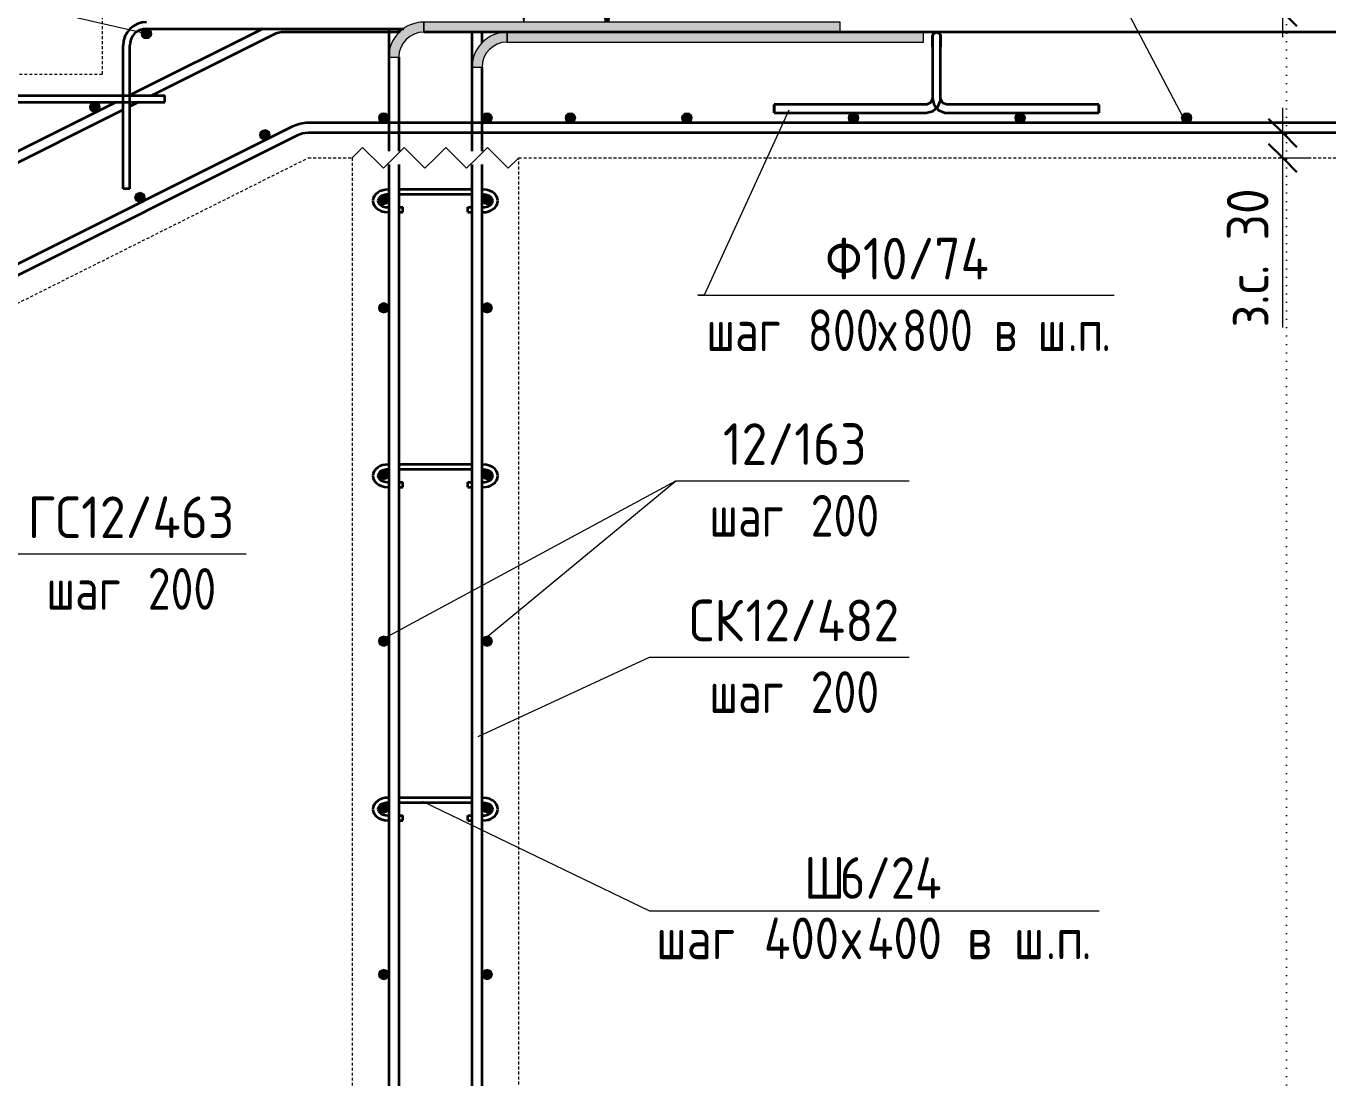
# Model space of a CAD drawing. Header units: millimetres. Extents: x 29094 to 49369, y -2577 to 78616.
# Drawn here: x 38306 to 39869, y -1374 to -112 of the extents above; entities that cross this region are included whole.
import ezdxf

# ---------------------------------------------------------------- set-up
doc = ezdxf.new("R2010")
doc.units = ezdxf.units.MM
doc.linetypes.add('01 Штриховая _4 мм_', pattern=[6, 3.5, -2.5])
doc.linetypes.add('04 Пунктир 10мм', pattern=[10, 0, -10])
for name, color, linetype, lineweight in [('AA_Dim', 7, 'Continuous', 9), ('AA_Dim-20', 7, 'Continuous', 9), ('AA_Oformlenie', 7, 'Continuous', 9), ('AA_Razrez', 7, 'Continuous', 9), ('AA_Vinoska', 7, 'Continuous', 9), ('KR_Armatura', 7, 'Continuous', 20), ('KR_Armatura_Tonkie', 7, 'Continuous', 20)]:
    doc.layers.add(name, color=color, linetype=linetype, lineweight=lineweight)
for name, color, linetype, lineweight, true_color in [('AF_Perekritie', 7, 'Continuous', 60, 0x006a35), ('AF_Perekritie_Опалубка', 7, 'Continuous', 60, 0x006a35), ('AF_Stena_Опалубка', 7, 'Continuous', 20, 0x0063c6)]:
    doc.layers.add(name, color=color, linetype=linetype, lineweight=lineweight, true_color=true_color)
doc.styles.add('ISOCPEUR_2', font='isocpeur.TTF', dxfattribs={"width": 0.9, "height": 50})
doc.styles.add('ISOCPEUR_3', font='isocpeur.TTF', dxfattribs={"width": 0.8, "height": 50})
doc.styles.add('ISOCPEUR_4', font='isocpeur.TTF', dxfattribs={"width": 0.85, "height": 50})
doc.dimstyles.new('00_Точн_3_знака__прозр__1', dxfattribs={"dimscale": 304.8, "dimtxt": 50.137748, "dimasz": 0.111549, "dimexe": 0.098425, "dimexo": 0.065617, "dimgap": 0.006562, "dimtad": 1, "dimdec": 3, "dimrnd": 0.001, "dimdsep": 46, "dimtxsty": 'ISOCPEUR_2', "dimblk1": 'OBLIQUE', "dimblk2": 'OBLIQUE', "dimsah": 1, "dimcen": 0.09, "dimdle": 0.098425, "dimazin": 0, "dimtfac": 1, "dimtdec": 4, "dimtix": 1, "dimtmove": 1, "dimatfit": 3, "dimfxl": 1, "dimtvp": 1, "dimtolj": 1, "dimtzin": 0, "dimlwd": 18, "dimlwe": 18, "dimarcsym": 2})

# ---------------------------------------------------------------- blocks, each defined once
blk = doc.blocks.new('Ktcnybwf - Лестница-3686718-А-А Арм')
at = {"layer": 'AF_Perekritie', "linetype": '01 Штриховая _4 мм_', "lineweight": 20}
for p, q in [((-32180.1, -70), (-32180.1, -170)), ((-32180.1, -170), (-32480.1, -170)), ((-34080.1, -1343.6), (-31932.8, -270)), ((-31932.8, -270), (-31880.1, -270))]:
    blk.add_line(p, q, dxfattribs=at)
blk = doc.blocks.new('261_Лягушка _НесАрм_РабПлоск_ - 10 А240-V1-А-А Арм')
at = {"layer": 'KR_Armatura_Tonkie', "lineweight": 35}
for p, q in [((-31183.4, -136.5), (-31183.4, -198.5)), ((-31183.4, -136.5), (-31183.4, -198.5)), ((-31173.4, -198.5), (-31173.4, -136.5)), ((-31173.4, -198.5), (-31173.4, -136.5)), ((-31190.9, -206), (-31373.4, -206)), ((-31373.4, -206), (-31373.4, -216)), ((-31373.4, -216), (-31373.4, -206)), ((-31373.4, -216), (-31190.9, -216)), ((-30983.4, -206), (-31165.9, -206)), ((-31165.9, -216), (-30983.4, -216)), ((-30983.4, -216), (-30983.4, -206)), ((-30983.4, -206), (-30983.4, -216))]:
    blk.add_line(p, q, dxfattribs=at)
at = {"layer": 'KR_Armatura_Tonkie', "lineweight": 35, "flags": 128}
for points in [[(-31183.4, -124), (-31181.5, -120.1), (-31177.3, -119.1), (-31173.9, -121.7), (-31173.4, -124)], [(-31183.4, -124), (-31183.4, -125.9), (-31183.4, -131.1), (-31183.4, -136.5)], [(-31183.4, -136.5), (-31183.4, -129.8), (-31183.4, -125.2), (-31183.4, -124)], [(-31173.4, -136.5), (-31173.4, -129.8), (-31173.4, -125.2), (-31173.4, -124)], [(-31173.4, -124), (-31173.4, -125.9), (-31173.4, -131.1), (-31173.4, -136.5)], [(-31190.9, -216), (-31182.9, -214.1), (-31176.6, -208.7), (-31173.6, -201), (-31173.4, -198.5)], [(-31183.4, -198.5), (-31185.3, -203.5), (-31190, -205.9), (-31190.9, -206)], [(-31183.4, -198.5), (-31181.4, -206.5), (-31176, -212.7), (-31168.4, -215.8), (-31165.9, -216)], [(-31165.9, -206), (-31170.8, -204.1), (-31173.3, -199.4), (-31173.4, -198.5)]]:
    blk.add_lwpolyline(points, dxfattribs=at)
blk = doc.blocks.new('079_Обозначение загиба стержня _ЭлУзла_ - Сплошные линии-3774983-А-А Арм')
at = {"layer": 'AA_Oformlenie'}
for points in [[(-31571.9, -107), (-31568.8, -89), (-31579.4, -89), (-31576.2, -107)], [(-31724.1, -161), (-31723, -153.2), (-31720, -146), (-31715.3, -139.8), (-31709.1, -135), (-31701.8, -132), (-31694.1, -131), (-31694.1, -119), (-31704.9, -120.4), (-31715.1, -124.6), (-31723.8, -131.3), (-31730.4, -140), (-31734.6, -150.1), (-31736.1, -161)], [(-31694.1, -131), (-31194.1, -131), (-31194.1, -119), (-31694.1, -119)]]:
    blk.add_hatch(color=256, dxfattribs=at).paths.add_polyline_path(points)
for p, q in [((-31568.8, -89), (-31579.4, -89)), ((-31579.4, -89), (-31576.2, -107)), ((-31571.9, -107), (-31568.8, -89)), ((-31694.1, -131), (-31694.1, -119)), ((-31194.1, -119), (-31694.1, -119)), ((-31194.1, -119), (-31694.1, -119)), ((-31694.1, -119), (-31694.1, -131)), ((-31194.1, -131), (-31194.1, -119)), ((-31194.1, -131), (-31194.1, -119)), ((-31694.1, -131), (-31194.1, -131)), ((-31694.1, -131), (-31194.1, -131)), ((-31736.1, -161), (-31724.1, -161))]:
    blk.add_line(p, q, dxfattribs=at)
for centre, radius, start, end in [((-31724.1, -89), 150, 0.0049, 90), ((-31694.1, -161), 42, 90, 180), ((-31694.1, -161), 42, 90, 180), ((-31694.1, -161), 30, 90, 180), ((-31694.1, -161), 30, 90, 180)]:
    blk.add_arc(centre, radius, start, end, dxfattribs=at)
blk = doc.blocks.new('079_Обозначение загиба стержня _ЭлУзла_ - Сплошные линии-3773018-А-А Арм')
at = {"layer": 'AA_Oformlenie'}
for points in [[(-31674.1, -107), (-31668.8, -77), (-31679.4, -77)], [(-31824.1, -149), (-31823, -141.2), (-31820, -134), (-31815.3, -127.8), (-31809.1, -123), (-31801.8, -120), (-31794.1, -119), (-31794.1, -107), (-31804.9, -108.4), (-31815.1, -112.6), (-31823.8, -119.3), (-31830.4, -128), (-31834.6, -138.1), (-31836.1, -149)], [(-31794.1, -119), (-31294.1, -119), (-31294.1, -107), (-31794.1, -107)]]:
    blk.add_hatch(color=256, dxfattribs=at).paths.add_polyline_path(points)
for p, q in [((-31668.8, -77), (-31679.4, -77)), ((-31679.4, -77), (-31674.1, -107)), ((-31674.1, -107), (-31668.8, -77)), ((-31794.1, -119), (-31794.1, -107)), ((-31294.1, -107), (-31794.1, -107)), ((-31294.1, -107), (-31794.1, -107)), ((-31794.1, -107), (-31794.1, -119)), ((-31294.1, -119), (-31294.1, -107)), ((-31294.1, -119), (-31294.1, -107)), ((-31794.1, -119), (-31294.1, -119)), ((-31794.1, -119), (-31294.1, -119)), ((-31836.1, -149), (-31824.1, -149))]:
    blk.add_line(p, q, dxfattribs=at)
for centre, radius, start, end in [((-31824.1, -77), 150, 0.0049, 90), ((-31794.1, -149), 42, 90, 180), ((-31794.1, -149), 42, 90, 180), ((-31794.1, -149), 30, 90, 180), ((-31794.1, -149), 30, 90, 180)]:
    blk.add_arc(centre, radius, start, end, dxfattribs=at)
blk = doc.blocks.new('Последовательность узлов - 3мм масшт20 маскировка-904226-А-А Арм')
at = {"layer": 'AA_Oformlenie'}
for p, q in [((-31880.1, -270), (-31867.6, -257.5)), ((-31842.6, -282.5), (-31867.6, -257.5)), ((-31830.1, -270), (-31817.6, -257.5)), ((-31792.6, -282.5), (-31817.6, -257.5)), ((-31780.1, -270), (-31767.6, -257.5)), ((-31742.6, -282.5), (-31767.6, -257.5)), ((-31730.1, -270), (-31717.6, -257.5)), ((-31692.6, -282.5), (-31717.6, -257.5)), ((-31830.1, -270), (-31842.6, -282.5)), ((-31780.1, -270), (-31792.6, -282.5)), ((-31730.1, -270), (-31742.6, -282.5)), ((-31680.1, -270), (-31692.6, -282.5))]:
    blk.add_line(p, q, dxfattribs=at)
blk = doc.blocks.new('DIMBLOCK56-А-А Арм')
at = {"layer": 'AA_Dim-20', "color": 30, "lineweight": 18, "true_color": 0xff8000, "transparency": 16777216}
for p, q in [((39815.2, -300), (39815.2, -210)), ((39798.8, -240), (39845.2, -240)), ((39815.2, -240), (39798.8, -240)), ((39815.2, -283.1), (39815.2, -255)), ((39811.2, -270), (39845.2, -270)), ((39815.2, -270), (39811.2, -270)), ((39815.2, -473.4), (39815.2, -283.1))]:
    blk.add_line(p, q, dxfattribs=at)
at = {"layer": 'AA_Dim-20', "color": 30, "lineweight": 30, "true_color": 0xff8000, "transparency": 16777216}
for p, q in [((39815.2, -240), (39798.2, -223)), ((39815.2, -240), (39832.2, -257)), ((39815.2, -270), (39798.2, -253)), ((39815.2, -270), (39832.2, -287))]:
    blk.add_line(p, q, dxfattribs=at)
at = {"layer": 'AA_Dim-20', "color": 0, "lineweight": 18, "transparency": 16777216, "insert": (39748.1, -473.4), "char_height": 50, "width": 204.335, "attachment_point": 1, "rotation": 90, "line_spacing_factor": 1.135194, "style": 'ISOCPEUR_2'}
blk.add_mtext('з.с. 30', dxfattribs=at)
blk = doc.blocks.new('_Oblique')
at = {"color": 0, "linetype": 'ByBlock', "lineweight": -2}
blk.add_line((-0.5, -0.5), (0.5, 0.5), dxfattribs=at)
blk = doc.blocks.new('DIMBLOCK57-А-А Арм')
at = {"layer": 'AA_Dim-20', "color": 30, "lineweight": 18, "true_color": 0xff8000, "transparency": 16777216}
for p, q in [((39815.2, 139.3), (39815.2, -51)), ((39815.2, -125), (39815.2, -40)), ((39815.2, -51), (39815.2, -82.5)), ((39811.2, -70), (39845.2, -70)), ((39815.2, -70), (39811.2, -70)), ((39873.8, -95), (39785.2, -95)), ((39815.2, -95), (39873.8, -95))]:
    blk.add_line(p, q, dxfattribs=at)
at = {"layer": 'AA_Dim-20', "color": 30, "lineweight": 30, "true_color": 0xff8000, "transparency": 16777216}
for p, q in [((39815.2, -70), (39798.2, -53)), ((39815.2, -95), (39798.2, -78)), ((39815.2, -70), (39832.2, -87)), ((39815.2, -95), (39832.2, -112))]:
    blk.add_line(p, q, dxfattribs=at)
at = {"layer": 'AA_Dim-20', "color": 0, "lineweight": 18, "transparency": 16777216, "insert": (39748.1, -31), "char_height": 50, "width": 204.335, "attachment_point": 1, "rotation": 90, "line_spacing_factor": 1.135194, "style": 'ISOCPEUR_2'}
blk.add_mtext('з.с. 25', dxfattribs=at)
blk = doc.blocks.new('042_М_Арматуры - Диам длина поз _ Шаг-2260295-А-А Арм')
at = {"layer": 'AA_Vinoska'}
blk.add_line((-30475.6, -895.6), (-30195.6, -895.6), dxfattribs=at)
blk = doc.blocks.new('044_М_Универсальная с полкой - Марка_Комментарий полка 27-3828024-А-А Арм')
at = {"layer": 'AA_Vinoska'}
blk.add_line((-31523, -1173.8), (-30983, -1173.8), dxfattribs=at)
blk = doc.blocks.new('042_М_Арматуры - Диам длина поз _ Комментарий полка 25-3827468-А-А Арм')
at = {"layer": 'AA_Vinoska'}
blk.add_line((-31465.1, -434.9), (-30965.1, -434.9), dxfattribs=at)

msp = doc.modelspace()

# ---------------------------------------------------------------- hatches: boundary and pattern name
at = {"layer": 'KR_Armatura'}
h = msp.add_hatch(color=256, dxfattribs=at)
edge = h.paths.add_edge_path()
edge.add_arc((38450.7746, -121), 6, 0, 360)
for points in [[(38447.7746, -126.1962), (38453.7746, -126.1962), (38456.7746, -121), (38453.7746, -115.8038), (38447.7746, -115.8038), (38444.7746, -121)], [(38388.5143, -215.0987), (38393.8808, -212.4154), (38394.2403, -206.4262), (38389.2332, -203.1203), (38383.8667, -205.8035), (38383.5072, -211.7928)], [(38732.7746, -227.1962), (38738.7746, -227.1962), (38741.7746, -222), (38738.7746, -216.8038), (38732.7746, -216.8038), (38729.7746, -222)], [(38856.7746, -227.1962), (38862.7746, -227.1962), (38865.7746, -222), (38862.7746, -216.8038), (38856.7746, -216.8038), (38853.7746, -222)], [(38956.7746, -227.1962), (38962.7746, -227.1962), (38965.7746, -222), (38962.7746, -216.8038), (38956.7746, -216.8038), (38953.7746, -222)], [(39096.7746, -227.1962), (39102.7746, -227.1962), (39105.7746, -222), (39102.7746, -216.8038), (39096.7746, -216.8038), (39093.7746, -222)], [(39296.7746, -227.1962), (39302.7746, -227.1962), (39305.7746, -222), (39302.7746, -216.8038), (39296.7746, -216.8038), (39293.7746, -222)], [(39496.7746, -227.1962), (39502.7746, -227.1962), (39505.7746, -222), (39502.7746, -216.8038), (39496.7746, -216.8038), (39493.7746, -222)], [(39696.7746, -227.1962), (39702.7746, -227.1962), (39705.7746, -222), (39702.7746, -216.8038), (39696.7746, -216.8038), (39693.7746, -222)], [(38592.6221, -248.3264), (38597.9886, -245.6431), (38598.3481, -239.6539), (38593.3411, -236.348), (38587.9745, -239.0313), (38587.615, -245.0205)], [(38442.6266, -323.3241), (38447.9932, -320.6409), (38448.3527, -314.6516), (38443.3456, -311.3457), (38437.979, -314.029), (38437.6196, -320.0182)], [(38735.7746, -326), (38740.9708, -323), (38740.9708, -317), (38735.7746, -314), (38730.5785, -317), (38730.5785, -323), (38731.8198, -323.7167)], [(38859.7746, -326), (38864.9708, -323), (38864.9708, -317), (38859.7746, -314), (38854.5785, -317), (38854.5785, -323), (38855.8198, -323.7167)], [(38735.7746, -456), (38740.9708, -453), (38740.9708, -447), (38735.7746, -444), (38730.5785, -447), (38730.5785, -453)], [(38859.7746, -456), (38864.9708, -453), (38864.9708, -447), (38859.7746, -444), (38854.5785, -447), (38854.5785, -453)], [(38735.7746, -656), (38740.9708, -653), (38740.9708, -647), (38735.7746, -644), (38730.5785, -647), (38730.5785, -653)], [(38859.7746, -656), (38864.9708, -653), (38864.9708, -647), (38859.7746, -644), (38854.5785, -647), (38854.5785, -653)], [(38735.7746, -856), (38740.9708, -853), (38740.9708, -847), (38735.7746, -844), (38730.5785, -847), (38730.5785, -853)], [(38859.7746, -856), (38864.9708, -853), (38864.9708, -847), (38859.7746, -844), (38854.5785, -847), (38854.5785, -853)], [(38735.7746, -1056), (38740.9708, -1053), (38740.9708, -1047), (38735.7746, -1044), (38730.5785, -1047), (38730.5785, -1053)], [(38859.7746, -1056), (38864.9708, -1053), (38864.9708, -1047), (38859.7746, -1044), (38854.5785, -1047), (38854.5785, -1053)], [(38735.7746, -1256), (38740.9708, -1253), (38740.9708, -1247), (38735.7746, -1244), (38730.5785, -1247), (38730.5785, -1253)], [(38859.7746, -1256), (38864.9708, -1253), (38864.9708, -1247), (38859.7746, -1244), (38854.5785, -1247), (38854.5785, -1253)]]:
    msp.add_hatch(color=256, dxfattribs=at).paths.add_polyline_path(points)
h = msp.add_hatch(color=256, dxfattribs=at)
edge = h.paths.add_edge_path()
edge.add_arc((38388.8737, -209.1095), 6, 0, 360)
h = msp.add_hatch(color=256, dxfattribs=at)
edge = h.paths.add_edge_path()
edge.add_arc((38735.7746, -222), 6, 0, 360)
h = msp.add_hatch(color=256, dxfattribs=at)
edge = h.paths.add_edge_path()
edge.add_arc((38859.7746, -222), 6, 0, 360)
h = msp.add_hatch(color=256, dxfattribs=at)
edge = h.paths.add_edge_path()
edge.add_arc((38959.7746, -222), 6, 0, 360)
h = msp.add_hatch(color=256, dxfattribs=at)
edge = h.paths.add_edge_path()
edge.add_arc((39099.7746, -222), 6, 0, 360)
h = msp.add_hatch(color=256, dxfattribs=at)
edge = h.paths.add_edge_path()
edge.add_arc((39299.7746, -222), 6, 0, 360)
h = msp.add_hatch(color=256, dxfattribs=at)
edge = h.paths.add_edge_path()
edge.add_arc((39499.7746, -222), 6, 0, 360)
h = msp.add_hatch(color=256, dxfattribs=at)
edge = h.paths.add_edge_path()
edge.add_arc((39699.7746, -222), 6, 0, 360)
h = msp.add_hatch(color=256, dxfattribs=at)
edge = h.paths.add_edge_path()
edge.add_arc((38592.9816, -242.3372), 6, 0, 360)
h = msp.add_hatch(color=256, dxfattribs=at)
edge = h.paths.add_edge_path()
edge.add_arc((38442.9861, -317.3349), 6, 0, 360)
h = msp.add_hatch(color=256, dxfattribs=at)
edge = h.paths.add_edge_path()
edge.add_arc((38735.7746, -320), 6, 0, 360)
h = msp.add_hatch(color=256, dxfattribs=at)
edge = h.paths.add_edge_path()
edge.add_arc((38859.7746, -320), 6, 0, 360)
h = msp.add_hatch(color=256, dxfattribs=at)
edge = h.paths.add_edge_path()
edge.add_arc((38735.7746, -450), 6, 0, 360)
h = msp.add_hatch(color=256, dxfattribs=at)
edge = h.paths.add_edge_path()
edge.add_arc((38859.7746, -450), 6, 0, 360)
h = msp.add_hatch(color=256, dxfattribs=at)
edge = h.paths.add_edge_path()
edge.add_arc((38735.7746, -650), 6, 0, 360)
h = msp.add_hatch(color=256, dxfattribs=at)
edge = h.paths.add_edge_path()
edge.add_arc((38859.7746, -650), 6, 0, 360)
h = msp.add_hatch(color=256, dxfattribs=at)
edge = h.paths.add_edge_path()
edge.add_arc((38735.7746, -850), 6, 0, 360)
h = msp.add_hatch(color=256, dxfattribs=at)
edge = h.paths.add_edge_path()
edge.add_arc((38859.7746, -850), 6, 0, 360)
h = msp.add_hatch(color=256, dxfattribs=at)
edge = h.paths.add_edge_path()
edge.add_arc((38735.7746, -1050), 6, 0, 360)
h = msp.add_hatch(color=256, dxfattribs=at)
edge = h.paths.add_edge_path()
edge.add_arc((38859.7746, -1050), 6, 0, 360)
h = msp.add_hatch(color=256, dxfattribs=at)
edge = h.paths.add_edge_path()
edge.add_arc((38735.7746, -1250), 6, 0, 360)
h = msp.add_hatch(color=256, dxfattribs=at)
edge = h.paths.add_edge_path()
edge.add_arc((38859.7746, -1250), 6, 0, 360)

# ---------------------------------------------------------------- linework, layer by layer
at = {"layer": 'AA_Razrez', "color": 7, "linetype": '04 Пунктир 10мм', "true_color": 0xffffff}
msp.add_line((39819.5447, 627.2579), (39819.5447, -2441.601), dxfattribs=at)
at = {"layer": 'AA_Vinoska'}
for p, q in [((39696.1597, -222), (39414.9641, 311.9214)), ((38450.7746, -121), (37922.7631, 0.8077)), ((39222.1934, -212.7552), (39120.6219, -434.8876)), ((39120.6219, -434.8876), (39112.7566, -434.8876)), ((38735.7746, -846.8066), (39086.64, -657.5186)), ((38860.5693, -844.0609), (39086.64, -657.5186)), ((38849.2851, -964.6386), (39054.8642, -869.1697)), ((39054.8642, -869.1697), (39086.64, -869.1697)), ((38781.7632, -1042.0439), (39054.8642, -1173.8032))]:
    msp.add_line(p, q, dxfattribs=at)
at = {"layer": 'AF_Perekritie_Опалубка', "linetype": '01 Штриховая _4 мм_', "lineweight": 20}
msp.add_line((38897.7746, -270), (40637.7746, -270), dxfattribs=at)
at = {"layer": 'AF_Stena_Опалубка', "linetype": '01 Штриховая _4 мм_'}
for p, q in [((38697.7746, -270), (38697.7746, -1700)), ((38897.7746, -1700), (38897.7746, -270))]:
    msp.add_line(p, q, dxfattribs=at)
at = {"layer": 'KR_Armatura'}
for p, q in [((38447.7746, -115.8038), (38444.7746, -121)), ((38444.7746, -121), (38447.7746, -126.1962)), ((38453.7746, -115.8038), (38447.7746, -115.8038)), ((38456.7746, -121), (38453.7746, -115.8038)), ((38453.7746, -126.1962), (38456.7746, -121)), ((38447.7746, -126.1962), (38453.7746, -126.1962)), ((38389.2332, -203.1203), (38383.8667, -205.8035)), ((38394.2403, -206.4262), (38389.2332, -203.1203)), ((38383.8667, -205.8035), (38383.5072, -211.7928)), ((38383.5072, -211.7928), (38388.5143, -215.0987)), ((38388.5143, -215.0987), (38393.8808, -212.4154)), ((38393.8808, -212.4154), (38394.2403, -206.4262)), ((38732.7746, -216.8038), (38729.7746, -222)), ((38738.7746, -216.8038), (38732.7746, -216.8038)), ((38741.7746, -222), (38738.7746, -216.8038)), ((38856.7746, -216.8038), (38853.7746, -222)), ((38862.7746, -216.8038), (38856.7746, -216.8038)), ((38865.7746, -222), (38862.7746, -216.8038)), ((38956.7746, -216.8038), (38953.7746, -222)), ((38962.7746, -216.8038), (38956.7746, -216.8038)), ((38965.7746, -222), (38962.7746, -216.8038)), ((39096.7746, -216.8038), (39093.7746, -222)), ((39102.7746, -216.8038), (39096.7746, -216.8038)), ((39105.7746, -222), (39102.7746, -216.8038)), ((39296.7746, -216.8038), (39293.7746, -222)), ((39302.7746, -216.8038), (39296.7746, -216.8038)), ((39305.7746, -222), (39302.7746, -216.8038)), ((39496.7746, -216.8038), (39493.7746, -222)), ((39502.7746, -216.8038), (39496.7746, -216.8038)), ((39505.7746, -222), (39502.7746, -216.8038)), ((39696.7746, -216.8038), (39693.7746, -222)), ((39702.7746, -216.8038), (39696.7746, -216.8038)), ((39705.7746, -222), (39702.7746, -216.8038)), ((38729.7746, -222), (38732.7746, -227.1962)), ((38732.7746, -227.1962), (38738.7746, -227.1962)), ((38738.7746, -227.1962), (38741.7746, -222)), ((38853.7746, -222), (38856.7746, -227.1962)), ((38856.7746, -227.1962), (38862.7746, -227.1962)), ((38862.7746, -227.1962), (38865.7746, -222)), ((38953.7746, -222), (38956.7746, -227.1962)), ((38956.7746, -227.1962), (38962.7746, -227.1962)), ((38962.7746, -227.1962), (38965.7746, -222)), ((39093.7746, -222), (39096.7746, -227.1962)), ((39096.7746, -227.1962), (39102.7746, -227.1962)), ((39102.7746, -227.1962), (39105.7746, -222)), ((39293.7746, -222), (39296.7746, -227.1962)), ((39296.7746, -227.1962), (39302.7746, -227.1962)), ((39302.7746, -227.1962), (39305.7746, -222)), ((39493.7746, -222), (39496.7746, -227.1962)), ((39496.7746, -227.1962), (39502.7746, -227.1962)), ((39502.7746, -227.1962), (39505.7746, -222)), ((39693.7746, -222), (39696.7746, -227.1962)), ((39696.7746, -227.1962), (39702.7746, -227.1962)), ((39702.7746, -227.1962), (39705.7746, -222)), ((38587.9745, -239.0313), (38587.615, -245.0205)), ((38587.615, -245.0205), (38592.6221, -248.3264)), ((38593.3411, -236.348), (38587.9745, -239.0313)), ((38592.6221, -248.3264), (38597.9886, -245.6431)), ((38598.3481, -239.6539), (38593.3411, -236.348)), ((38597.9886, -245.6431), (38598.3481, -239.6539)), ((38443.3456, -311.3457), (38437.979, -314.029)), ((38448.3527, -314.6516), (38443.3456, -311.3457)), ((38437.979, -314.029), (38437.6196, -320.0182)), ((38437.6196, -320.0182), (38442.6266, -323.3241)), ((38442.6266, -323.3241), (38447.9932, -320.6409)), ((38447.9932, -320.6409), (38448.3527, -314.6516)), ((38735.7746, -314), (38730.5785, -317)), ((38730.5785, -317), (38730.5785, -323)), ((38730.5785, -323), (38731.8198, -323.7167)), ((38731.8198, -323.7167), (38735.7746, -326)), ((38740.9708, -317), (38735.7746, -314)), ((38735.7746, -326), (38740.9708, -323)), ((38740.9708, -323), (38740.9708, -317)), ((38859.7746, -314), (38854.5785, -317)), ((38854.5785, -317), (38854.5785, -323)), ((38854.5785, -323), (38855.8198, -323.7167)), ((38855.8198, -323.7167), (38859.7746, -326)), ((38864.9708, -317), (38859.7746, -314)), ((38859.7746, -326), (38864.9708, -323)), ((38864.9708, -323), (38864.9708, -317)), ((38735.7746, -444), (38730.5785, -447)), ((38730.5785, -447), (38730.5785, -453)), ((38730.5785, -453), (38735.7746, -456)), ((38740.9708, -447), (38735.7746, -444)), ((38735.7746, -456), (38740.9708, -453)), ((38740.9708, -453), (38740.9708, -447)), ((38859.7746, -444), (38854.5785, -447)), ((38854.5785, -447), (38854.5785, -453)), ((38854.5785, -453), (38859.7746, -456)), ((38864.9708, -447), (38859.7746, -444)), ((38859.7746, -456), (38864.9708, -453)), ((38864.9708, -453), (38864.9708, -447)), ((38735.7746, -644), (38730.5785, -647)), ((38730.5785, -647), (38730.5785, -653)), ((38730.5785, -653), (38735.7746, -656)), ((38740.9708, -647), (38735.7746, -644)), ((38735.7746, -656), (38740.9708, -653)), ((38740.9708, -653), (38740.9708, -647)), ((38859.7746, -644), (38854.5785, -647)), ((38854.5785, -647), (38854.5785, -653)), ((38854.5785, -653), (38859.7746, -656)), ((38864.9708, -647), (38859.7746, -644)), ((38859.7746, -656), (38864.9708, -653)), ((38864.9708, -653), (38864.9708, -647)), ((38735.7746, -844), (38730.5785, -847)), ((38740.9708, -847), (38735.7746, -844)), ((38859.7746, -844), (38854.5785, -847)), ((38864.9708, -847), (38859.7746, -844)), ((38730.5785, -847), (38730.5785, -853)), ((38730.5785, -853), (38735.7746, -856)), ((38735.7746, -856), (38740.9708, -853)), ((38740.9708, -853), (38740.9708, -847)), ((38854.5785, -847), (38854.5785, -853)), ((38854.5785, -853), (38859.7746, -856)), ((38859.7746, -856), (38864.9708, -853)), ((38864.9708, -853), (38864.9708, -847)), ((38735.7746, -1044), (38730.5785, -1047)), ((38730.5785, -1047), (38730.5785, -1053)), ((38740.9708, -1047), (38735.7746, -1044)), ((38740.9708, -1053), (38740.9708, -1047)), ((38859.7746, -1044), (38854.5785, -1047)), ((38854.5785, -1047), (38854.5785, -1053)), ((38864.9708, -1047), (38859.7746, -1044)), ((38864.9708, -1053), (38864.9708, -1047)), ((38730.5785, -1053), (38735.7746, -1056)), ((38735.7746, -1056), (38740.9708, -1053)), ((38854.5785, -1053), (38859.7746, -1056)), ((38859.7746, -1056), (38864.9708, -1053)), ((38735.7746, -1244), (38730.5785, -1247)), ((38730.5785, -1247), (38730.5785, -1253)), ((38740.9708, -1247), (38735.7746, -1244)), ((38740.9708, -1253), (38740.9708, -1247)), ((38859.7746, -1244), (38854.5785, -1247)), ((38854.5785, -1247), (38854.5785, -1253)), ((38864.9708, -1247), (38859.7746, -1244)), ((38864.9708, -1253), (38864.9708, -1247)), ((38730.5785, -1253), (38735.7746, -1256)), ((38735.7746, -1256), (38740.9708, -1253)), ((38854.5785, -1253), (38859.7746, -1256)), ((38859.7746, -1256), (38864.9708, -1253))]:
    msp.add_line(p, q, dxfattribs=at)
for centre in [(38450.7746, -121), (38388.8737, -209.1095), (38735.7746, -222), (38859.7746, -222), (38959.7746, -222), (39099.7746, -222), (39299.7746, -222), (39499.7746, -222), (39699.7746, -222), (38592.9816, -242.3372), (38442.9861, -317.3349), (38735.7746, -320), (38859.7746, -320), (38735.7746, -450), (38859.7746, -450), (38735.7746, -650), (38859.7746, -650), (38735.7746, -850), (38859.7746, -850), (38735.7746, -1050), (38859.7746, -1050), (38735.7746, -1250), (38859.7746, -1250)]:
    msp.add_circle(centre, 6, dxfattribs=at)
at = {"layer": 'KR_Armatura_Tonkie', "lineweight": 35}
for p, q in [((38590.5091, -115), (38430.7765, -194.8663)), ((38450.7765, -115), (38759.682, -115)), ((38603.0076, -122.1672), (38457.3419, -195)), ((38754.4691, -119), (38616.424, -119)), ((38741.7746, -115), (38741.7746, -262)), ((38753.7746, -115), (38753.7746, -119.6945)), ((40751.7746, -119), (38783.7746, -119)), ((38841.7746, -262), (38841.7746, -119)), ((38853.7746, -131.6945), (38853.7746, -119)), ((38422.7765, -307), (38422.7765, -135)), ((38430.7765, -307), (38430.7765, -135)), ((38753.7746, -149), (38753.7746, -262)), ((38853.7746, -262), (38853.7746, -161)), ((38414.5091, -203), (38130.7765, -344.8663)), ((38150.7765, -195), (38472.7765, -195)), ((38150.7765, -203), (38472.7765, -203)), ((38441.3419, -203), (38430.7765, -208.2827)), ((38472.7765, -203), (38472.7765, -195)), ((38422.7765, -212.2827), (38157.3419, -345)), ((38626.2093, -232.434), (36579.5637, -1255.7504)), ((40806.4938, -228), (38644.9922, -228)), ((38631.5759, -243.1672), (36989.1486, -1064.3756)), ((40806.4938, -240), (38644.9922, -240)), ((38741.7746, -278), (38741.7746, -1692)), ((38753.7746, -278), (38753.7746, -1692)), ((38841.7746, -1692), (38841.7746, -278)), ((38853.7746, -1692), (38853.7746, -278)), ((38430.7765, -307), (38422.7765, -307)), ((38728.436, -311.6571), (38726.1221, -313.6534)), ((38731.1595, -310.0751), (38728.436, -311.6571)), ((38734.1911, -308.9283), (38731.1595, -310.0751)), ((38737.4304, -308.233), (38734.1911, -308.9283)), ((38740.7746, -308), (38737.4304, -308.233)), ((38741.7746, -308), (38740.7746, -308)), ((38841.7746, -308), (38753.7746, -308)), ((38854.7746, -308), (38853.7746, -308)), ((38854.9847, -308.0009), (38854.7746, -308)), ((38858.9425, -308.3638), (38854.9847, -308.0009)), ((38862.9062, -309.4462), (38858.9425, -308.3638)), ((38865.7963, -310.8128), (38862.9062, -309.4462)), ((38869.4271, -313.6534), (38865.7963, -310.8128)), ((38723.1749, -318.725), (38722.7746, -321.6066)), ((38722.7746, -321.6066), (38723.1749, -324.4882)), ((38724.3278, -316.0313), (38723.1749, -318.725)), ((38723.1749, -324.4882), (38724.3278, -327.1819)), ((38726.1221, -313.6534), (38724.3278, -316.0313)), ((38724.3278, -327.1819), (38726.1221, -329.5598)), ((38729.1398, -320.3353), (38728.7746, -321.6066)), ((38728.7746, -321.6066), (38729.505, -324.1492)), ((38729.505, -319.064), (38729.1398, -320.3353)), ((38730.4831, -317.7743), (38729.505, -319.064)), ((38729.505, -324.1492), (38730.4831, -325.4389)), ((38731.9001, -316.5561), (38730.4831, -317.7743)), ((38730.4831, -325.4389), (38732.7645, -327.2109)), ((38732.7645, -316.0023), (38731.9001, -316.5561)), ((38734.7643, -315.0587), (38732.7645, -316.0023)), ((38732.7645, -327.2109), (38734.7643, -328.1545)), ((38737.0495, -314.39), (38734.7643, -315.0587)), ((38734.7643, -328.1545), (38737.6531, -328.9413)), ((38738.8866, -314.0984), (38737.0495, -314.39)), ((38740.7746, -314), (38738.8866, -314.0984)), ((38741.7746, -314), (38740.7746, -314)), ((38841.7746, -314), (38753.7746, -314)), ((38854.7746, -314), (38853.7746, -314)), ((38855.4065, -314.011), (38854.7746, -314)), ((38857.8961, -314.2719), (38855.4065, -314.011)), ((38860.7849, -315.0587), (38857.8961, -314.2719)), ((38858.4997, -328.8232), (38860.7849, -328.1545)), ((38862.7848, -316.0023), (38860.7849, -315.0587)), ((38860.7849, -328.1545), (38862.7848, -327.2109)), ((38865.0662, -317.7743), (38862.7848, -316.0023)), ((38862.7848, -327.2109), (38863.6492, -326.6571)), ((38863.6492, -326.6571), (38865.0662, -325.4389)), ((38866.0442, -319.064), (38865.0662, -317.7743)), ((38865.0662, -325.4389), (38866.0442, -324.1492)), ((38866.7746, -321.6066), (38866.0442, -319.064)), ((38866.0442, -324.1492), (38866.4094, -322.8779)), ((38866.4094, -322.8779), (38866.7746, -321.6066)), ((38871.2214, -316.0313), (38869.4271, -313.6534)), ((38869.4271, -329.5598), (38871.2214, -327.1819)), ((38872.3743, -318.725), (38871.2214, -316.0313)), ((38871.2214, -327.1819), (38872.3743, -324.4882)), ((38872.7746, -321.6066), (38872.3743, -318.725)), ((38872.3743, -324.4882), (38872.7746, -321.6066)), ((38726.1221, -329.5598), (38729.753, -332.4004)), ((38729.753, -332.4004), (38732.643, -333.767)), ((38732.643, -333.767), (38736.6067, -334.8494)), ((38736.6067, -334.8494), (38740.5645, -335.2123)), ((38737.6531, -328.9413), (38740.1427, -329.2022)), ((38740.1427, -329.2022), (38740.7746, -329.2132)), ((38740.5645, -335.2123), (38740.7746, -335.2132)), ((38740.7746, -329.2132), (38741.7746, -329.2132)), ((38740.7746, -335.2132), (38741.7746, -335.2132)), ((38753.7746, -329.2132), (38758.7746, -329.2132)), ((38753.7746, -335.2132), (38758.7746, -335.2132)), ((38758.7746, -335.2132), (38758.7746, -329.2132)), ((38836.7746, -329.2132), (38841.7746, -329.2132)), ((38836.7746, -335.2132), (38836.7746, -329.2132)), ((38836.7746, -335.2132), (38841.7746, -335.2132)), ((38853.7746, -329.2132), (38854.7746, -329.2132)), ((38853.7746, -335.2132), (38854.7746, -335.2132)), ((38854.7746, -329.2132), (38856.6626, -329.1148)), ((38854.7746, -335.2132), (38858.1188, -334.9802)), ((38856.6626, -329.1148), (38858.4997, -328.8232)), ((38858.1188, -334.9802), (38861.3581, -334.2849)), ((38861.3581, -334.2849), (38864.3897, -333.1382)), ((38864.3897, -333.1382), (38867.1133, -331.5561)), ((38867.1133, -331.5561), (38869.4271, -329.5598)), ((38731.1595, -640.0751), (38728.436, -641.6571)), ((38734.1911, -638.9283), (38731.1595, -640.0751)), ((38737.4304, -638.233), (38734.1911, -638.9283)), ((38740.7746, -638), (38737.4304, -638.233)), ((38741.7746, -638), (38740.7746, -638)), ((38841.7746, -638), (38753.7746, -638)), ((38854.7746, -638), (38853.7746, -638)), ((38854.9847, -638.0009), (38854.7746, -638)), ((38858.9425, -638.3638), (38854.9847, -638.0009)), ((38862.9062, -639.4462), (38858.9425, -638.3638)), ((38865.7963, -640.8128), (38862.9062, -639.4462)), ((38869.4271, -643.6534), (38865.7963, -640.8128)), ((38723.1749, -648.725), (38722.7746, -651.6066)), ((38722.7746, -651.6066), (38723.1749, -654.4882)), ((38724.3278, -646.0313), (38723.1749, -648.725)), ((38723.1749, -654.4882), (38724.3278, -657.1819)), ((38726.1221, -643.6534), (38724.3278, -646.0313)), ((38728.436, -641.6571), (38726.1221, -643.6534)), ((38729.505, -649.064), (38728.7746, -651.6066)), ((38728.7746, -651.6066), (38729.1398, -652.8779)), ((38729.1398, -652.8779), (38729.505, -654.1492)), ((38730.4831, -647.7743), (38729.505, -649.064)), ((38729.505, -654.1492), (38730.4831, -655.4389)), ((38731.9001, -646.5561), (38730.4831, -647.7743)), ((38730.4831, -655.4389), (38732.7645, -657.2109)), ((38732.7645, -646.0023), (38731.9001, -646.5561)), ((38734.7643, -645.0587), (38732.7645, -646.0023)), ((38737.0495, -644.39), (38734.7643, -645.0587)), ((38738.8866, -644.0984), (38737.0495, -644.39)), ((38740.7746, -644), (38738.8866, -644.0984)), ((38741.7746, -644), (38740.7746, -644)), ((38841.7746, -644), (38753.7746, -644)), ((38854.7746, -644), (38853.7746, -644)), ((38855.4065, -644.011), (38854.7746, -644)), ((38857.8961, -644.2719), (38855.4065, -644.011)), ((38860.7849, -645.0587), (38857.8961, -644.2719)), ((38862.7848, -646.0023), (38860.7849, -645.0587)), ((38865.0662, -647.7743), (38862.7848, -646.0023)), ((38863.6492, -656.6571), (38865.0662, -655.4389)), ((38866.0442, -649.064), (38865.0662, -647.7743)), ((38865.0662, -655.4389), (38866.0442, -654.1492)), ((38866.4094, -650.3353), (38866.0442, -649.064)), ((38866.0442, -654.1492), (38866.7746, -651.6066)), ((38866.7746, -651.6066), (38866.4094, -650.3353)), ((38871.2214, -646.0313), (38869.4271, -643.6534)), ((38872.3743, -648.725), (38871.2214, -646.0313)), ((38871.2214, -657.1819), (38872.3743, -654.4882)), ((38872.7746, -651.6066), (38872.3743, -648.725)), ((38872.3743, -654.4882), (38872.7746, -651.6066)), ((38724.3278, -657.1819), (38726.1221, -659.5598)), ((38726.1221, -659.5598), (38729.753, -662.4004)), ((38729.753, -662.4004), (38732.643, -663.767)), ((38732.643, -663.767), (38736.6067, -664.8494)), ((38732.7645, -657.2109), (38734.7643, -658.1545)), ((38734.7643, -658.1545), (38737.6531, -658.9413)), ((38736.6067, -664.8494), (38740.5645, -665.2123)), ((38737.6531, -658.9413), (38740.1427, -659.2022)), ((38740.1427, -659.2022), (38740.7746, -659.2132)), ((38740.5645, -665.2123), (38740.7746, -665.2132)), ((38740.7746, -659.2132), (38741.7746, -659.2132)), ((38740.7746, -665.2132), (38741.7746, -665.2132)), ((38753.7746, -659.2132), (38758.7746, -659.2132)), ((38753.7746, -665.2132), (38758.7746, -665.2132)), ((38758.7746, -665.2132), (38758.7746, -659.2132)), ((38836.7746, -659.2132), (38841.7746, -659.2132)), ((38836.7746, -665.2132), (38836.7746, -659.2132)), ((38836.7746, -665.2132), (38841.7746, -665.2132)), ((38853.7746, -659.2132), (38854.7746, -659.2132)), ((38853.7746, -665.2132), (38854.7746, -665.2132)), ((38854.7746, -659.2132), (38856.6626, -659.1148)), ((38854.7746, -665.2132), (38858.1188, -664.9802)), ((38856.6626, -659.1148), (38858.4997, -658.8232)), ((38858.1188, -664.9802), (38861.3581, -664.2849)), ((38858.4997, -658.8232), (38860.7849, -658.1545)), ((38860.7849, -658.1545), (38862.7848, -657.2109)), ((38861.3581, -664.2849), (38864.3897, -663.1382)), ((38862.7848, -657.2109), (38863.6492, -656.6571)), ((38864.3897, -663.1382), (38867.1133, -661.5561)), ((38867.1133, -661.5561), (38869.4271, -659.5598)), ((38869.4271, -659.5598), (38871.2214, -657.1819)), ((38724.3278, -1046.0313), (38723.1749, -1048.725)), ((38726.1221, -1043.6534), (38724.3278, -1046.0313)), ((38728.436, -1041.6571), (38726.1221, -1043.6534)), ((38731.1595, -1040.0751), (38728.436, -1041.6571)), ((38731.9001, -1046.5561), (38730.4831, -1047.7743)), ((38734.1911, -1038.9283), (38731.1595, -1040.0751)), ((38732.7645, -1046.0023), (38731.9001, -1046.5561)), ((38734.7643, -1045.0587), (38732.7645, -1046.0023)), ((38737.4304, -1038.233), (38734.1911, -1038.9283)), ((38737.0495, -1044.39), (38734.7643, -1045.0587)), ((38738.8866, -1044.0984), (38737.0495, -1044.39)), ((38740.7746, -1038), (38737.4304, -1038.233)), ((38740.7746, -1044), (38738.8866, -1044.0984)), ((38741.7746, -1038), (38740.7746, -1038)), ((38741.7746, -1044), (38740.7746, -1044)), ((38841.7746, -1038), (38753.7746, -1038)), ((38841.7746, -1044), (38753.7746, -1044)), ((38854.7746, -1038), (38853.7746, -1038)), ((38854.7746, -1044), (38853.7746, -1044)), ((38854.9847, -1038.0009), (38854.7746, -1038)), ((38855.4065, -1044.011), (38854.7746, -1044)), ((38858.9425, -1038.3638), (38854.9847, -1038.0009)), ((38857.8961, -1044.2719), (38855.4065, -1044.011)), ((38860.7849, -1045.0587), (38857.8961, -1044.2719)), ((38862.9062, -1039.4462), (38858.9425, -1038.3638)), ((38862.7848, -1046.0023), (38860.7849, -1045.0587)), ((38865.0662, -1047.7743), (38862.7848, -1046.0023)), ((38865.7963, -1040.8128), (38862.9062, -1039.4462)), ((38869.4271, -1043.6534), (38865.7963, -1040.8128)), ((38871.2214, -1046.0313), (38869.4271, -1043.6534)), ((38872.3743, -1048.725), (38871.2214, -1046.0313)), ((38723.1749, -1048.725), (38722.7746, -1051.6066)), ((38722.7746, -1051.6066), (38723.1749, -1054.4882)), ((38723.1749, -1054.4882), (38724.3278, -1057.1819)), ((38724.3278, -1057.1819), (38726.1221, -1059.5598)), ((38726.1221, -1059.5598), (38729.753, -1062.4004)), ((38729.505, -1049.064), (38728.7746, -1051.6066)), ((38728.7746, -1051.6066), (38729.1398, -1052.8779)), ((38729.1398, -1052.8779), (38729.505, -1054.1492)), ((38730.4831, -1047.7743), (38729.505, -1049.064)), ((38729.505, -1054.1492), (38730.4831, -1055.4389)), ((38729.753, -1062.4004), (38732.643, -1063.767)), ((38730.4831, -1055.4389), (38732.7645, -1057.2109)), ((38732.7645, -1057.2109), (38734.7643, -1058.1545)), ((38734.7643, -1058.1545), (38737.6531, -1058.9413)), ((38737.6531, -1058.9413), (38740.1427, -1059.2022)), ((38740.1427, -1059.2022), (38740.7746, -1059.2132)), ((38740.7746, -1059.2132), (38741.7746, -1059.2132)), ((38753.7746, -1059.2132), (38758.7746, -1059.2132)), ((38758.7746, -1065.2132), (38758.7746, -1059.2132)), ((38836.7746, -1059.2132), (38841.7746, -1059.2132)), ((38836.7746, -1065.2132), (38836.7746, -1059.2132)), ((38853.7746, -1059.2132), (38854.7746, -1059.2132)), ((38854.7746, -1059.2132), (38856.6626, -1059.1148)), ((38856.6626, -1059.1148), (38858.4997, -1058.8232)), ((38858.4997, -1058.8232), (38860.7849, -1058.1545)), ((38860.7849, -1058.1545), (38862.7848, -1057.2109)), ((38862.7848, -1057.2109), (38863.6492, -1056.6571)), ((38863.6492, -1056.6571), (38865.0662, -1055.4389)), ((38864.3897, -1063.1382), (38867.1133, -1061.5561)), ((38866.0442, -1049.064), (38865.0662, -1047.7743)), ((38865.0662, -1055.4389), (38866.0442, -1054.1492)), ((38866.4094, -1050.3353), (38866.0442, -1049.064)), ((38866.0442, -1054.1492), (38866.7746, -1051.6066)), ((38866.7746, -1051.6066), (38866.4094, -1050.3353)), ((38867.1133, -1061.5561), (38869.4271, -1059.5598)), ((38869.4271, -1059.5598), (38871.2214, -1057.1819)), ((38871.2214, -1057.1819), (38872.3743, -1054.4882)), ((38872.7746, -1051.6066), (38872.3743, -1048.725)), ((38872.3743, -1054.4882), (38872.7746, -1051.6066)), ((38732.643, -1063.767), (38736.6067, -1064.8494)), ((38736.6067, -1064.8494), (38740.5645, -1065.2123)), ((38740.5645, -1065.2123), (38740.7746, -1065.2132)), ((38740.7746, -1065.2132), (38741.7746, -1065.2132)), ((38753.7746, -1065.2132), (38758.7746, -1065.2132)), ((38836.7746, -1065.2132), (38841.7746, -1065.2132)), ((38853.7746, -1065.2132), (38854.7746, -1065.2132)), ((38854.7746, -1065.2132), (38858.1188, -1064.9802)), ((38858.1188, -1064.9802), (38861.3581, -1064.2849)), ((38861.3581, -1064.2849), (38864.3897, -1063.1382))]:
    msp.add_line(p, q, dxfattribs=at)
for centre, radius, end in [((38450.7765, -135), 28, 180), ((38450.7765, -135), 20, 180), ((38616.424, -149), 30, 116.5650512), ((38644.9922, -270), 42, 116.5649061), ((38644.9922, -270), 30, 116.5649061)]:
    msp.add_arc(centre, radius, 90, end, dxfattribs=at)

# ---------------------------------------------------------------- block references
at = {"layer": 'AA_Oformlenie'}
for name in ['079_Обозначение загиба стержня _ЭлУзла_ - Сплошные линии-3773018-А-А Арм', '079_Обозначение загиба стержня _ЭлУзла_ - Сплошные линии-3774983-А-А Арм', 'Последовательность узлов - 3мм масшт20 маскировка-904226-А-А Арм']:
    msp.add_blockref(name, (70577.8362, 0), dxfattribs=at)
at = {"layer": 'AA_Vinoska'}
for name, p in [('042_М_Арматуры - Диам длина поз _ Комментарий полка 25-3827468-А-А Арм', (70577.8362, 0)), ('042_М_Арматуры - Диам длина поз _ Шаг-2260295-А-А Арм', (69562.2003, 238.1305)), ('042_М_Арматуры - Диам длина поз _ Шаг-2260295-А-А Арм', (68766.1673, 150.3255)), ('042_М_Арматуры - Диам длина поз _ Шаг-2260295-А-А Арм', (69562.2003, 26.4794)), ('044_М_Универсальная с полкой - Марка_Комментарий полка 27-3828024-А-А Арм', (70577.8362, 0))]:
    msp.add_blockref(name, p, dxfattribs=at)
at = {"layer": 'AF_Perekritie_Опалубка', "linetype": '01 Штриховая _4 мм_', "lineweight": 20}
msp.add_blockref('Ktcnybwf - Лестница-3686718-А-А Арм', (70577.8362, 0), dxfattribs=at)
at = {"layer": 'KR_Armatura_Tonkie', "lineweight": 35}
msp.add_blockref('261_Лягушка _НесАрм_РабПлоск_ - 10 А240-V1-А-А Арм', (70577.8362, 0), dxfattribs=at)

# ---------------------------------------------------------------- texts
at = {"layer": 'AA_Vinoska', "char_height": 50, "attachment_point": 1}
for s, insert, width, style in [('\\fISOCPEUR|b0|i0|c204|p34|;\\W.9;Ф', (39265.9294, -365.8826), 54.835425, 'ISOCPEUR_2'), ('10/74', (39311.1732, -365.8826), 187.594875, 'ISOCPEUR_2'), (' 800', (39219.4178, -451.8637), 133.4008, 'ISOCPEUR_3'), ('800 ', (39358.0594, -451.8637), 133.4008, 'ISOCPEUR_3'), ('\\fISOCPEUR|b0|i0|c204|p34|;\\W.8; ', (39496.7011, -451.8637), 29.5021, 'ISOCPEUR_3'), ('шаг', (39123.1094, -451.8637), 116.7257, 'ISOCPEUR_3'), ('\\fISOCPEUR|b0|i0|c204|p34|;\\W.8;х', (39329.4844, -451.8637), 34.6329, 'ISOCPEUR_3'), ('\\fISOCPEUR|b0|i0|c204|p34|;\\W.8;в', (39468.1261, -451.8637), 34.6329, 'ISOCPEUR_3'), ('\\fISOCPEUR|b0|i0|c204|p34|;\\W.8;ш', (39521.0428, -451.8637), 43.6118, 'ISOCPEUR_3'), ('\\fISOCPEUR|b0|i0|c204|p34|;\\W.8;п', (39568.6678, -451.8637), 34.6329, 'ISOCPEUR_3'), ('\\fISOCPEUR|b0|i0|c204|p34|;\\W.8;.', (39557.0261, -451.8637), 14.1097, 'ISOCPEUR_3'), ('\\fISOCPEUR|b0|i0|c204|p34|;\\W.8;.', (39597.2428, -451.8637), 14.1097, 'ISOCPEUR_3'), ('12/163', (39142.9528, -588.5136), 210.683475, 'ISOCPEUR_2'), ('ГС', (38308.1298, -676.3186), 77.924025, 'ISOCPEUR_2'), ('12/463', (38372.4236, -676.3186), 226.556887, 'ISOCPEUR_2'), (' 200', (39222.9811, -674.4947), 133.4008, 'ISOCPEUR_3'), ('шаг', (39126.6728, -674.4947), 116.7257, 'ISOCPEUR_3'), (' 200', (38426.9482, -762.2997), 133.4008, 'ISOCPEUR_3'), ('шаг', (38330.6398, -762.2997), 116.7257, 'ISOCPEUR_3'), ('СК', (39102.4528, -800.1648), 82.253137, 'ISOCPEUR_2'), ('12/482', (39170.3184, -800.1648), 226.556887, 'ISOCPEUR_2'), (' 200', (39222.9811, -886.1458), 133.4008, 'ISOCPEUR_3'), ('шаг', (39126.6728, -886.1458), 116.7257, 'ISOCPEUR_3'), ('\\fISOCPEUR|b0|i0|c204|p34|;\\W.85;Ш', (39240.5442, -1109.2627), 51.789012, 'ISOCPEUR_4'), ('6/24', (39283.2744, -1109.2627), 151.278431, 'ISOCPEUR_4'), (' 400', (39165.1368, -1181.7061), 145.826956, 'ISOCPEUR_4'), ('400 ', (39315.817, -1181.7061), 145.826956, 'ISOCPEUR_4'), ('\\fISOCPEUR|b0|i0|c204|p34|;\\W.85; ', (39466.4972, -1181.7061), 31.345981, 'ISOCPEUR_4'), ('шаг', (39062.8092, -1181.7061), 124.021056, 'ISOCPEUR_4'), ('\\fISOCPEUR|b0|i0|c204|p34|;\\W.85;х', (39285.456, -1181.7061), 36.797456, 'ISOCPEUR_4'), ('\\fISOCPEUR|b0|i0|c204|p34|;\\W.85;в', (39436.1363, -1181.7061), 36.797456, 'ISOCPEUR_4'), ('\\fISOCPEUR|b0|i0|c204|p34|;\\W.85;ш', (39492.3602, -1181.7061), 46.337537, 'ISOCPEUR_4'), ('\\fISOCPEUR|b0|i0|c204|p34|;\\W.85;п', (39542.9618, -1181.7061), 36.797456, 'ISOCPEUR_4'), ('\\fISOCPEUR|b0|i0|c204|p34|;\\W.85;.', (39530.5925, -1181.7061), 14.991556, 'ISOCPEUR_4'), ('\\fISOCPEUR|b0|i0|c204|p34|;\\W.85;.', (39573.3227, -1181.7061), 14.991556, 'ISOCPEUR_4')]:
    msp.add_mtext(s, dxfattribs=dict(at, insert=insert, width=width, style=style))

# ---------------------------------------------------------------- dimensions: what is measured, and where the dimension line sits
at = {"layer": 'AA_Dim', "color": 30, "lineweight": 18, "true_color": 0xff8000}
for base, p1, p2, override, picture, middle in [((39815.1953, -70), (39893.7746, -95), (39791.1537, -70), {"dimpost": 'з.с. <>', "dimfxl": 105.622191}, 'DIMBLOCK57-А-А Арм', (39781.3928, 71.1728)), ((39815.1953, -240), (39791.1537, -270), (39778.827, -240), {"dimpost": 'з.с. <>', "dimfxl": 32.433729}, 'DIMBLOCK56-А-А Арм', (39781.3928, -371.2464))]:
    dim = msp.add_linear_dim(base=base, p1=p1, p2=p2, angle=90, dimstyle='00_Точн_3_знака__прозр__1', override=override, dxfattribs=at)
    dim.commit()
    dim.dimension.update_dxf_attribs({"geometry": picture, "text_midpoint": middle, "dimtype": 160, "text_rotation": 90})

doc.saveas('drawing.dxf')
